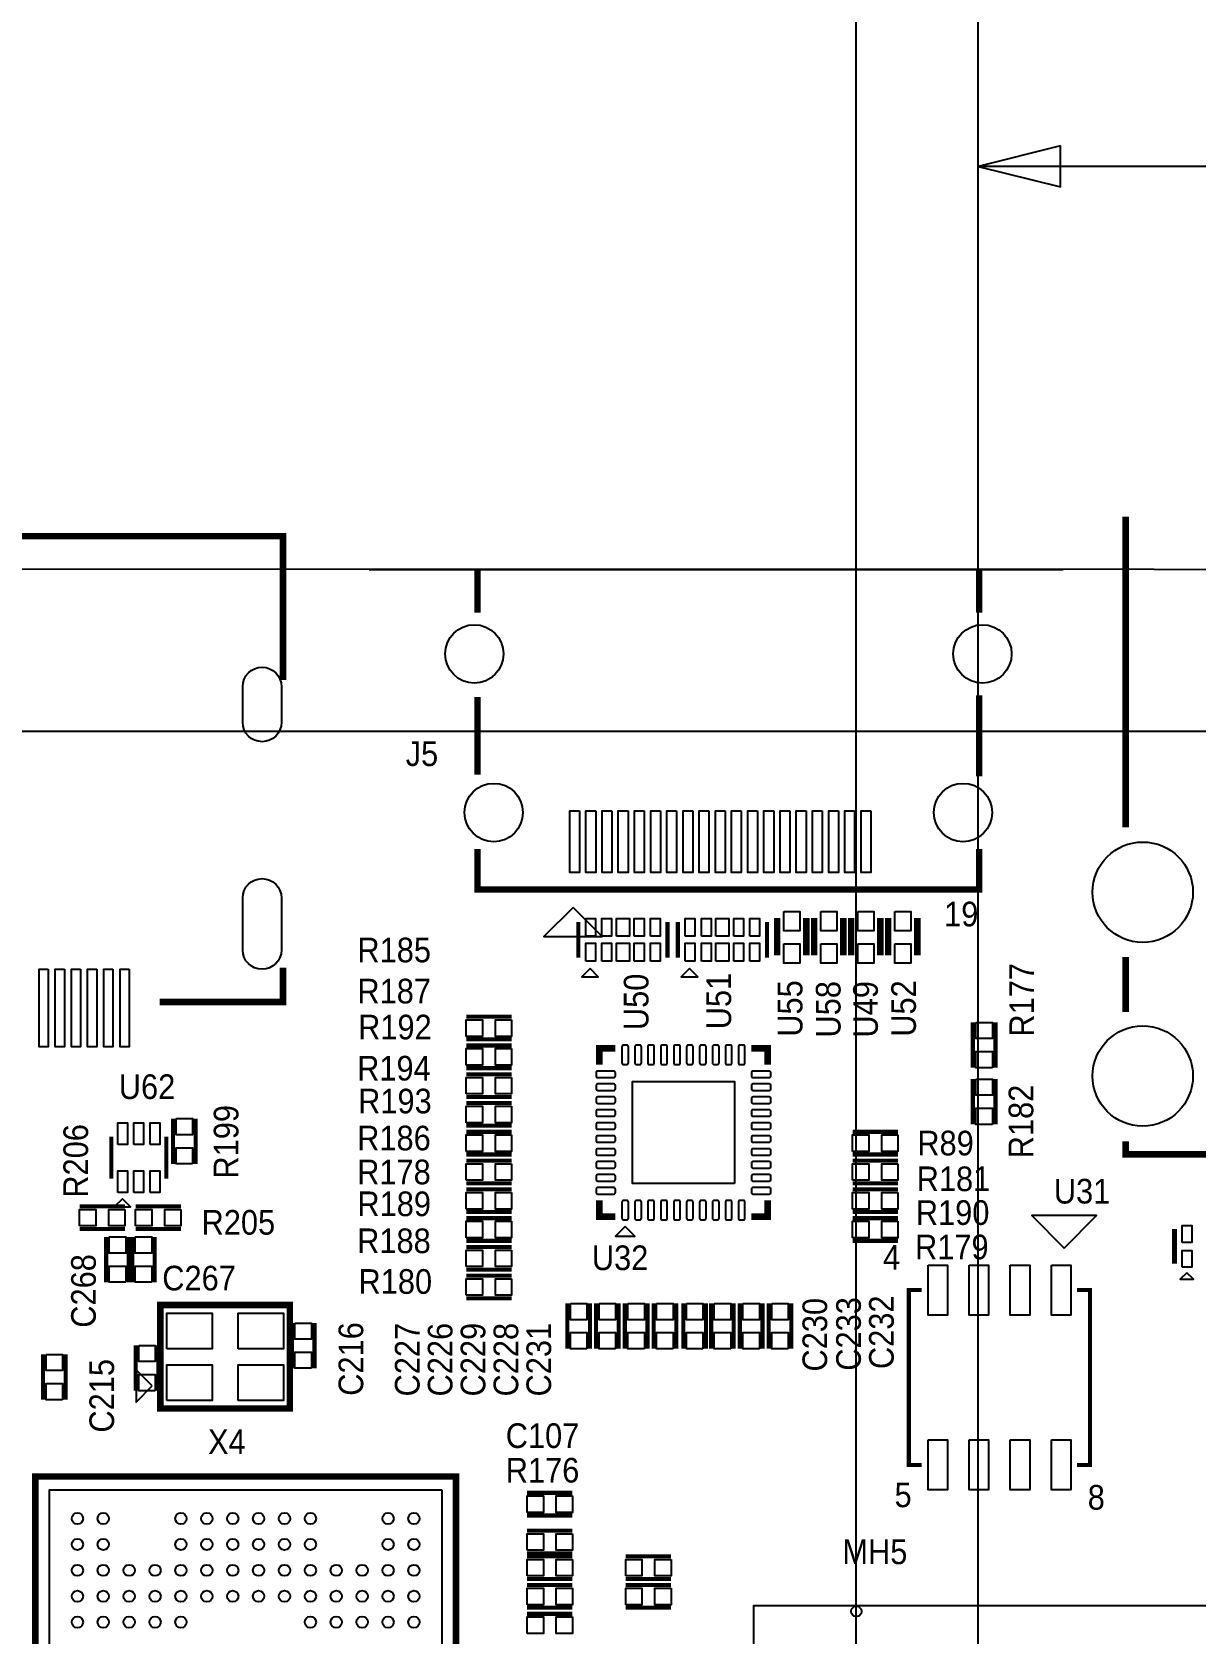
# Model space of a CAD drawing. Extents: x -2476 to 8518, y -1808 to 7994.
# Drawn here: x 1391 to 2807, y 3390 to 5338 of the extents above; entities that cross this region are included whole.
import ezdxf
from ezdxf.enums import TextEntityAlignment as Align

# ---------------------------------------------------------------- set-up
doc = ezdxf.new("R2010")
doc.units = 0
doc.layers.add('1', color=211, linetype='CONTINUOUS')
doc.layers.add('2', color=191, linetype='CONTINUOUS')

msp = doc.modelspace()

# ---------------------------------------------------------------- linework, layer by layer
at = {"layer": '1'}
for points in [[(2393.8142, 1287.1045), (2393.8142, 5755.5)], [(2542.1999, 1605.7069), (2542.1999, 5755.5)], [(2542.1999, 1605.7069), (2542.1999, 5275)], [(2642.1999, 5200), (2542.1999, 5175), (2642.1999, 5150), (2642.1999, 5200)], [(4005.5, 5175), (2542.1999, 5175)], [(296.85, 4488.168), (5884.5, 4488.168)], [(2268.6142, 1062.1045), (5309.6142, 1062.1045), (5309.6142, 3424.3095), (2268.6142, 3424.3095), (2268.6142, 1062.1045)]]:
    msp.add_lwpolyline(points, dxfattribs=at)
msp.add_lwpolyline([(195, 0), (5317.0449, 0.5482, 0.414025), (5511.9402, 195.5691), (5511.9402, 4489.3111, 0.414251), (5316.9402, 4684.3361), (194.9413, 4684.993, 0.414163), (0, 4490.018), (0, 194.982, 0.414187)], format="xyb", close=True, dxfattribs=at)
at = {"layer": '2'}
for points, const_width in [([(2721.4126, 4370.8447), (2721.4126, 4748.7975)], 7.874), ([(1696.3134, 4550.1753), (1696.3134, 4725.1753), (995.9196, 4725.1753), (995.9196, 4550.1753)], 7.874), ([(1933.0269, 4685.0967), (1933.0269, 4631.9471)], 7.874), ([(2543.2631, 4631.9471), (2543.2631, 4685.0967)], 7.874), ([(1933.0269, 4529.5849), (1933.0269, 4435.0967)], 7.874), ([(2543.2631, 4433.1282), (2543.2631, 4531.5534)], 7.874), ([(1933.0269, 4344.5455), (1933.0269, 4295.3329), (2543.2631, 4295.3329), (2543.2631, 4344.5455)], 7.874), ([(2055.7591, 4212.6558), (2055.7591, 4255.9628)], 5), ([(2164.1213, 4255.9628), (2164.1213, 4212.6558)], 5), ([(2176.7043, 4212.6558), (2176.7043, 4255.9628)], 5), ([(2285.0665, 4255.9628), (2285.0665, 4212.6558)], 5), ([(2297.5938, 4260.7265), (2297.5938, 4215.451)], 7.874), ([(2333.0268, 4260.7265), (2333.0268, 4215.451)], 7.874), ([(2342.5938, 4260.7265), (2342.5938, 4215.451)], 7.874), ([(2378.0268, 4260.7265), (2378.0268, 4215.451)], 7.874), ([(2387.5938, 4260.7265), (2387.5938, 4215.451)], 7.874), ([(2423.0268, 4260.7265), (2423.0268, 4215.451)], 7.874), ([(2432.5938, 4260.7265), (2432.5938, 4215.451)], 7.874), ([(2468.0268, 4260.7265), (2468.0268, 4215.451)], 7.874), ([(2721.4126, 4146.4353), (2721.4126, 4213.3644)], 7.874), ([(1546.1165, 4158.6399), (1696.3134, 4158.6399), (1696.3134, 4200.1753)], 7.874), ([(1919.2909, 4140.6086), (1974.4091, 4140.6086)], 5), ([(2535.5228, 4133.766), (2535.5228, 4078.6478)], 5), ([(2563.0818, 4133.766), (2563.0818, 4078.6478)], 5), ([(1919.2909, 4113.0496), (1974.4091, 4113.0496)], 5), ([(1974.4091, 4105.6086), (1919.2909, 4105.6086)], 5), ([(2100.7827, 4102.192), (2081.0977, 4102.192), (2081.0977, 4082.507)], 7.9921), ([(2285.8221, 4082.507), (2285.8221, 4102.192), (2266.1371, 4102.192)], 7.9921), ([(1974.4091, 4078.0496), (1919.2909, 4078.0496)], 5), ([(1919.2909, 4070.6086), (1974.4091, 4070.6086)], 5), ([(2535.5228, 4009.6478), (2535.5228, 4064.766)], 5), ([(2563.0818, 4009.6478), (2563.0818, 4064.766)], 5), ([(1919.2909, 4043.0496), (1974.4091, 4043.0496)], 5), ([(1919.2909, 4035.6086), (1974.4091, 4035.6086)], 5), ([(1562.5228, 4016.766), (1562.5228, 3961.6478)], 5), ([(1590.0818, 4016.766), (1590.0818, 3961.6478)], 5), ([(1487.4796, 3943.7187), (1487.4796, 3994.8999)], 5), ([(1554.4008, 3994.8999), (1554.4008, 3943.7187)], 5), ([(1919.2909, 4008.0496), (1974.4091, 4008.0496)], 5), ([(1974.4091, 4000.6086), (1919.2909, 4000.6086)], 5), ([(2389.2909, 4000.6086), (2444.4091, 4000.6086)], 5), ([(1974.4091, 3973.0496), (1919.2909, 3973.0496)], 5), ([(2389.2909, 3973.0496), (2444.4091, 3973.0496)], 5), ([(3280.4678, 3988.955), (3280.4678, 3973.2069), (2721.4126, 3973.2069), (2721.4126, 3988.955)], 7.874), ([(1919.2909, 3965.6086), (1974.4091, 3965.6086)], 5), ([(2444.4091, 3965.6086), (2389.2909, 3965.6086)], 5), ([(1919.2909, 3938.0496), (1974.4091, 3938.0496)], 5), ([(2444.4091, 3938.0496), (2389.2909, 3938.0496)], 5), ([(1919.2909, 3930.6086), (1974.4091, 3930.6086)], 5), ([(2100.7827, 3897.4676), (2081.0977, 3897.4676), (2081.0977, 3917.1526)], 7.9921), ([(2266.1371, 3897.4676), (2285.8221, 3897.4676), (2285.8221, 3917.1526)], 7.9921), ([(2389.2909, 3930.6086), (2444.4091, 3930.6086)], 5), ([(1504.1084, 3910.0888), (1448.9902, 3910.0888)], 5), ([(1572.2194, 3910.0888), (1517.1012, 3910.0888)], 5), ([(1919.2909, 3903.0496), (1974.4091, 3903.0496)], 5), ([(1974.4091, 3895.6086), (1919.2909, 3895.6086)], 5), ([(2389.2909, 3903.0496), (2444.4091, 3903.0496)], 5), ([(2444.4091, 3895.6086), (2389.2909, 3895.6086)], 5), ([(1504.1084, 3882.5298), (1448.9902, 3882.5298)], 5), ([(1572.2194, 3882.5298), (1517.1012, 3882.5298)], 5), ([(2780.9402, 3882.3093), (2780.9402, 3840.3093)], 6), ([(1481.2393, 3817.6478), (1481.2393, 3872.766)], 5), ([(1508.7983, 3817.6478), (1508.7983, 3872.766)], 5), ([(1512.8063, 3817.6478), (1512.8063, 3872.766)], 5), ([(1540.3653, 3817.6478), (1540.3653, 3872.766)], 5), ([(1974.4091, 3868.0496), (1919.2909, 3868.0496)], 5), ([(1974.4091, 3860.6086), (1919.2909, 3860.6086)], 5), ([(2444.4091, 3868.0496), (2389.2909, 3868.0496)], 5), ([(1974.4091, 3833.0496), (1919.2909, 3833.0496)], 5), ([(1919.2909, 3825.6086), (1974.4091, 3825.6086)], 5), ([(1919.2909, 3798.0496), (1974.4091, 3798.0496)], 5), ([(2473.452, 3808.1518), (2457.704, 3808.1518), (2457.704, 3595.5534), (2473.452, 3595.5534)], 5), ([(2662.4284, 3595.5534), (2678.1764, 3595.5534), (2678.1764, 3808.1518), (2662.4284, 3808.1518)], 5), ([(1625.9402, 3790.0573), (1704.6804, 3790.0573), (1704.6804, 3664.0731), (1547.2, 3664.0731), (1547.2, 3790.0573), (1641.6882, 3790.0573)], 7.874), ([(2042.1607, 3736.7502), (2042.1607, 3791.8684)], 5), ([(2069.7197, 3736.7502), (2069.7197, 3791.8684)], 5), ([(2077.1607, 3736.7502), (2077.1607, 3791.8684)], 5), ([(2104.7197, 3736.7502), (2104.7197, 3791.8684)], 5), ([(2112.1607, 3736.7502), (2112.1607, 3791.8684)], 5), ([(2139.7197, 3736.7502), (2139.7197, 3791.8684)], 5), ([(2147.1607, 3736.7502), (2147.1607, 3791.8684)], 5), ([(2174.7197, 3736.7502), (2174.7197, 3791.8684)], 5), ([(2183.2908, 3736.7502), (2183.2908, 3791.8684)], 5), ([(2210.8498, 3736.7502), (2210.8498, 3791.8684)], 5), ([(2217.1607, 3736.7502), (2217.1607, 3791.8684)], 5), ([(2244.7197, 3736.7502), (2244.7197, 3791.8684)], 5), ([(2252.1607, 3736.7502), (2252.1607, 3791.8684)], 5), ([(2279.7197, 3736.7502), (2279.7197, 3791.8684)], 5), ([(2287.1607, 3736.7502), (2287.1607, 3791.8684)], 5), ([(2314.7197, 3736.7502), (2314.7197, 3791.8684)], 5), ([(1707.1607, 3713.01), (1707.1607, 3768.1282)], 5), ([(1734.7197, 3713.01), (1734.7197, 3768.1282)], 5), ([(1517.1607, 3740.8447), (1517.1607, 3685.7265)], 5), ([(1544.7197, 3740.8447), (1544.7197, 3685.7265)], 5), ([(1404.3285, 3674.85), (1404.3285, 3729.9682)], 5), ([(1431.8875, 3674.85), (1431.8875, 3729.9682)], 5), ([(1887.1607, 3069.6636), (1395.0347, 3069.6636), (1395.0347, 3581.4746), (1906.8457, 3581.4746), (1906.8457, 3069.6636), (1887.1607, 3069.6636)], 7.874), ([(1993.3811, 3561.6086), (2048.4993, 3561.6086)], 5), ([(1993.3811, 3534.0496), (2048.4993, 3534.0496)], 5), ([(1993.3811, 3515.6086), (2048.4993, 3515.6086)], 5), ([(1993.3811, 3488.0496), (2048.4993, 3488.0496)], 5), ([(1993.3811, 3484.3486), (2048.4993, 3484.3486)], 5), ([(2113.3811, 3484.3486), (2168.4993, 3484.3486)], 5), ([(1993.3811, 3456.7896), (2048.4993, 3456.7896)], 5), ([(2048.4993, 3449.3486), (1993.3811, 3449.3486)], 5), ([(2113.3811, 3456.7896), (2168.4993, 3456.7896)], 5), ([(2113.3811, 3449.3486), (2168.4993, 3449.3486)], 5), ([(2048.4993, 3421.7896), (1993.3811, 3421.7896)], 5), ([(1993.3811, 3414.3486), (2048.4993, 3414.3486)], 5), ([(2113.3811, 3421.7896), (2168.4993, 3421.7896)], 5)]:
    msp.add_lwpolyline(points, dxfattribs=dict(at, const_width=const_width))
for points in [[(2645.6253, 4684.3093), (1801.1371, 4684.3093)], [(1890.1134, 3564.7423), (1411.767, 3564.7423), (1411.767, 3086.3959), (1890.1134, 3086.3959), (1890.1134, 3564.7423)]]:
    msp.add_lwpolyline(points, dxfattribs=at)
for points in [[(1647.2976, 4498.7974), (1647.2976, 4542.1044, -1), (1694.5416, 4542.1044), (1694.5416, 4498.7974, -1)], [(1647.2976, 4222.0258), (1647.2976, 4285.0178, -1), (1694.5416, 4285.0178), (1694.5416, 4222.0258, -1)], [(2108.6568, 4104.1605), (2108.6568, 4084.4755, 0.414214), (2110.6253, 4082.507), (2114.5623, 4082.507, 0.414214), (2116.5308, 4084.4755), (2116.5308, 4104.1605, 0.414214), (2114.5623, 4106.129), (2110.6253, 4106.129, 0.414214)], [(2124.4048, 4104.1605), (2124.4048, 4084.4755, 0.414214), (2126.3733, 4082.507), (2130.3103, 4082.507, 0.414214), (2132.2788, 4084.4755), (2132.2788, 4104.1605, 0.414214), (2130.3103, 4106.129), (2126.3733, 4106.129, 0.414214)], [(2140.1528, 4104.1605), (2140.1528, 4084.4755, 0.414214), (2142.1213, 4082.507), (2146.0583, 4082.507, 0.414214), (2148.0268, 4084.4755), (2148.0268, 4104.1605, 0.414214), (2146.0583, 4106.129), (2142.1213, 4106.129, 0.414214)], [(2155.9009, 4104.1605), (2155.9009, 4084.4755, 0.414214), (2157.8694, 4082.507), (2161.8064, 4082.507, 0.414214), (2163.7749, 4084.4755), (2163.7749, 4104.1605, 0.414214), (2161.8064, 4106.129), (2157.8694, 4106.129, 0.414214)], [(2171.6489, 4104.1605), (2171.6489, 4084.4755, 0.414214), (2173.6174, 4082.507), (2177.5544, 4082.507, 0.414214), (2179.5229, 4084.4755), (2179.5229, 4104.1605, 0.414214), (2177.5544, 4106.129), (2173.6174, 4106.129, 0.414214)], [(2187.3969, 4104.1605), (2187.3969, 4084.4755, 0.414214), (2189.3654, 4082.507), (2193.3024, 4082.507, 0.414214), (2195.2709, 4084.4755), (2195.2709, 4104.1605, 0.414214), (2193.3024, 4106.129), (2189.3654, 4106.129, 0.414214)], [(2203.1449, 4104.1605), (2203.1449, 4084.4755, 0.414214), (2205.1134, 4082.507), (2209.0504, 4082.507, 0.414214), (2211.0189, 4084.4755), (2211.0189, 4104.1605, 0.414214), (2209.0504, 4106.129), (2205.1134, 4106.129, 0.414214)], [(2218.893, 4104.1605), (2218.893, 4084.4755, 0.414214), (2220.8615, 4082.507), (2224.7985, 4082.507, 0.414214), (2226.767, 4084.4755), (2226.767, 4104.1605, 0.414214), (2224.7985, 4106.129), (2220.8615, 4106.129, 0.414214)], [(2234.641, 4104.1605), (2234.641, 4084.4755, 0.414214), (2236.6095, 4082.507), (2240.5465, 4082.507, 0.414214), (2242.515, 4084.4755), (2242.515, 4104.1605, 0.414214), (2240.5465, 4106.129), (2236.6095, 4106.129, 0.414214)], [(2250.389, 4104.1605), (2250.389, 4084.4755, 0.414214), (2252.3575, 4082.507), (2256.2945, 4082.507, 0.414214), (2258.263, 4084.4755), (2258.263, 4104.1605, 0.414214), (2256.2945, 4106.129), (2252.3575, 4106.129, 0.414214)], [(2079.1292, 4066.7589), (2098.8142, 4066.7589, 0.414214), (2100.7827, 4068.7274), (2100.7827, 4072.6644, 0.414214), (2098.8142, 4074.6329), (2079.1292, 4074.6329, 0.414214), (2077.1607, 4072.6644), (2077.1607, 4068.7274, 0.414214)], [(2268.1056, 4066.7589), (2287.7906, 4066.7589, 0.414214), (2289.7591, 4068.7274), (2289.7591, 4072.6644, 0.414214), (2287.7906, 4074.6329), (2268.1056, 4074.6329, 0.414214), (2266.1371, 4072.6644), (2266.1371, 4068.7274, 0.414214)], [(2079.1292, 4051.0109), (2098.8142, 4051.0109, 0.414214), (2100.7827, 4052.9794), (2100.7827, 4056.9164, 0.414214), (2098.8142, 4058.8849), (2079.1292, 4058.8849, 0.414214), (2077.1607, 4056.9164), (2077.1607, 4052.9794, 0.414214)], [(2268.1056, 4051.0109), (2287.7906, 4051.0109, 0.414214), (2289.7591, 4052.9794), (2289.7591, 4056.9164, 0.414214), (2287.7906, 4058.8849), (2268.1056, 4058.8849, 0.414214), (2266.1371, 4056.9164), (2266.1371, 4052.9794, 0.414214)], [(2079.1292, 4035.2629), (2098.8142, 4035.2629, 0.414214), (2100.7827, 4037.2314), (2100.7827, 4041.1684, 0.414214), (2098.8142, 4043.1369), (2079.1292, 4043.1369, 0.414214), (2077.1607, 4041.1684), (2077.1607, 4037.2314, 0.414214)], [(2268.1056, 4035.2629), (2287.7906, 4035.2629, 0.414214), (2289.7591, 4037.2314), (2289.7591, 4041.1684, 0.414214), (2287.7906, 4043.1369), (2268.1056, 4043.1369, 0.414214), (2266.1371, 4041.1684), (2266.1371, 4037.2314, 0.414214)], [(2079.1292, 4019.5148), (2098.8142, 4019.5148, 0.414214), (2100.7827, 4021.4833), (2100.7827, 4025.4203, 0.414214), (2098.8142, 4027.3888), (2079.1292, 4027.3888, 0.414214), (2077.1607, 4025.4203), (2077.1607, 4021.4833, 0.414214)], [(2268.1056, 4019.5148), (2287.7906, 4019.5148, 0.414214), (2289.7591, 4021.4833), (2289.7591, 4025.4203, 0.414214), (2287.7906, 4027.3888), (2268.1056, 4027.3888, 0.414214), (2266.1371, 4025.4203), (2266.1371, 4021.4833, 0.414214)], [(2079.1292, 4003.7668), (2098.8142, 4003.7668, 0.414214), (2100.7827, 4005.7353), (2100.7827, 4009.6723, 0.414214), (2098.8142, 4011.6408), (2079.1292, 4011.6408, 0.414214), (2077.1607, 4009.6723), (2077.1607, 4005.7353, 0.414214)], [(2079.1292, 3988.0188), (2098.8142, 3988.0188, 0.414214), (2100.7827, 3989.9873), (2100.7827, 3993.9243, 0.414214), (2098.8142, 3995.8928), (2079.1292, 3995.8928, 0.414214), (2077.1607, 3993.9243), (2077.1607, 3989.9873, 0.414214)], [(2268.1056, 4003.7668), (2287.7906, 4003.7668, 0.414214), (2289.7591, 4005.7353), (2289.7591, 4009.6723, 0.414214), (2287.7906, 4011.6408), (2268.1056, 4011.6408, 0.414214), (2266.1371, 4009.6723), (2266.1371, 4005.7353, 0.414214)], [(2268.1056, 3988.0188), (2287.7906, 3988.0188, 0.414214), (2289.7591, 3989.9873), (2289.7591, 3993.9243, 0.414214), (2287.7906, 3995.8928), (2268.1056, 3995.8928, 0.414214), (2266.1371, 3993.9243), (2266.1371, 3989.9873, 0.414214)], [(2079.1292, 3972.2708), (2098.8142, 3972.2708, 0.414214), (2100.7827, 3974.2393), (2100.7827, 3978.1763, 0.414214), (2098.8142, 3980.1448), (2079.1292, 3980.1448, 0.414214), (2077.1607, 3978.1763), (2077.1607, 3974.2393, 0.414214)], [(2268.1056, 3972.2708), (2287.7906, 3972.2708, 0.414214), (2289.7591, 3974.2393), (2289.7591, 3978.1763, 0.414214), (2287.7906, 3980.1448), (2268.1056, 3980.1448, 0.414214), (2266.1371, 3978.1763), (2266.1371, 3974.2393, 0.414214)], [(2079.1292, 3956.5227), (2098.8142, 3956.5227, 0.414214), (2100.7827, 3958.4912), (2100.7827, 3962.4282, 0.414214), (2098.8142, 3964.3967), (2079.1292, 3964.3967, 0.414214), (2077.1607, 3962.4282), (2077.1607, 3958.4912, 0.414214)], [(2268.1056, 3956.5227), (2287.7906, 3956.5227, 0.414214), (2289.7591, 3958.4912), (2289.7591, 3962.4282, 0.414214), (2287.7906, 3964.3967), (2268.1056, 3964.3967, 0.414214), (2266.1371, 3962.4282), (2266.1371, 3958.4912, 0.414214)], [(2079.1292, 3940.7747), (2098.8142, 3940.7747, 0.414214), (2100.7827, 3942.7432), (2100.7827, 3946.6802, 0.414214), (2098.8142, 3948.6487), (2079.1292, 3948.6487, 0.414214), (2077.1607, 3946.6802), (2077.1607, 3942.7432, 0.414214)], [(2268.1056, 3940.7747), (2287.7906, 3940.7747, 0.414214), (2289.7591, 3942.7432), (2289.7591, 3946.6802, 0.414214), (2287.7906, 3948.6487), (2268.1056, 3948.6487, 0.414214), (2266.1371, 3946.6802), (2266.1371, 3942.7432, 0.414214)], [(2079.1292, 3925.0267), (2098.8142, 3925.0267, 0.414214), (2100.7827, 3926.9952), (2100.7827, 3930.9322, 0.414214), (2098.8142, 3932.9007), (2079.1292, 3932.9007, 0.414214), (2077.1607, 3930.9322), (2077.1607, 3926.9952, 0.414214)], [(2108.6568, 3915.1841), (2108.6568, 3895.4991, 0.414214), (2110.6253, 3893.5306), (2114.5623, 3893.5306, 0.414214), (2116.5308, 3895.4991), (2116.5308, 3915.1841, 0.414214), (2114.5623, 3917.1526), (2110.6253, 3917.1526, 0.414214)], [(2124.4048, 3915.1841), (2124.4048, 3895.4991, 0.414214), (2126.3733, 3893.5306), (2130.3103, 3893.5306, 0.414214), (2132.2788, 3895.4991), (2132.2788, 3915.1841, 0.414214), (2130.3103, 3917.1526), (2126.3733, 3917.1526, 0.414214)], [(2140.1528, 3915.1841), (2140.1528, 3895.4991, 0.414214), (2142.1213, 3893.5306), (2146.0583, 3893.5306, 0.414214), (2148.0268, 3895.4991), (2148.0268, 3915.1841, 0.414214), (2146.0583, 3917.1526), (2142.1213, 3917.1526, 0.414214)], [(2155.9009, 3915.1841), (2155.9009, 3895.4991, 0.414214), (2157.8694, 3893.5306), (2161.8064, 3893.5306, 0.414214), (2163.7749, 3895.4991), (2163.7749, 3915.1841, 0.414214), (2161.8064, 3917.1526), (2157.8694, 3917.1526, 0.414214)], [(2171.6489, 3915.1841), (2171.6489, 3895.4991, 0.414214), (2173.6174, 3893.5306), (2177.5544, 3893.5306, 0.414214), (2179.5229, 3895.4991), (2179.5229, 3915.1841, 0.414214), (2177.5544, 3917.1526), (2173.6174, 3917.1526, 0.414214)], [(2187.3969, 3915.1841), (2187.3969, 3895.4991, 0.414214), (2189.3654, 3893.5306), (2193.3024, 3893.5306, 0.414214), (2195.2709, 3895.4991), (2195.2709, 3915.1841, 0.414214), (2193.3024, 3917.1526), (2189.3654, 3917.1526, 0.414214)], [(2203.1449, 3915.1841), (2203.1449, 3895.4991, 0.414214), (2205.1134, 3893.5306), (2209.0504, 3893.5306, 0.414214), (2211.0189, 3895.4991), (2211.0189, 3915.1841, 0.414214), (2209.0504, 3917.1526), (2205.1134, 3917.1526, 0.414214)], [(2218.893, 3915.1841), (2218.893, 3895.4991, 0.414214), (2220.8615, 3893.5306), (2224.7985, 3893.5306, 0.414214), (2226.767, 3895.4991), (2226.767, 3915.1841, 0.414214), (2224.7985, 3917.1526), (2220.8615, 3917.1526, 0.414214)], [(2234.641, 3915.1841), (2234.641, 3895.4991, 0.414214), (2236.6095, 3893.5306), (2240.5465, 3893.5306, 0.414214), (2242.515, 3895.4991), (2242.515, 3915.1841, 0.414214), (2240.5465, 3917.1526), (2236.6095, 3917.1526, 0.414214)], [(2250.389, 3915.1841), (2250.389, 3895.4991, 0.414214), (2252.3575, 3893.5306), (2256.2945, 3893.5306, 0.414214), (2258.263, 3895.4991), (2258.263, 3915.1841, 0.414214), (2256.2945, 3917.1526), (2252.3575, 3917.1526, 0.414214)], [(2268.1056, 3925.0267), (2287.7906, 3925.0267, 0.414214), (2289.7591, 3926.9952), (2289.7591, 3930.9322, 0.414214), (2287.7906, 3932.9007), (2268.1056, 3932.9007, 0.414214), (2266.1371, 3930.9322), (2266.1371, 3926.9952, 0.414214)]]:
    msp.add_lwpolyline(points, format="xyb", close=True, dxfattribs=at)
for points in [[(2057.0426, 4391.00215), (2057.0426, 4316.19905), (2045.2316, 4316.19905), (2045.2316, 4391.00215)], [(2076.7277, 4391.00215), (2076.7277, 4316.19905), (2064.9167, 4316.19905), (2064.9167, 4391.00215)], [(2096.4127, 4391.00215), (2096.4127, 4316.19905), (2084.6017, 4316.19905), (2084.6017, 4391.00215)], [(2116.0977, 4391.00215), (2116.0977, 4316.19905), (2104.2867, 4316.19905), (2104.2867, 4391.00215)], [(2135.7828, 4391.00215), (2135.7828, 4316.19905), (2123.9718, 4316.19905), (2123.9718, 4391.00215)], [(2155.4678, 4391.00215), (2155.4678, 4316.19905), (2143.6568, 4316.19905), (2143.6568, 4391.00215)], [(2175.1529, 4391.00215), (2175.1529, 4316.19905), (2163.3419, 4316.19905), (2163.3419, 4391.00215)], [(2194.8379, 4391.00215), (2194.8379, 4316.19905), (2183.0269, 4316.19905), (2183.0269, 4391.00215)], [(2214.5229, 4391.00215), (2214.5229, 4316.19905), (2202.7119, 4316.19905), (2202.7119, 4391.00215)], [(2234.208, 4391.00215), (2234.208, 4316.19905), (2222.397, 4316.19905), (2222.397, 4391.00215)], [(2253.893, 4391.00215), (2253.893, 4316.19905), (2242.082, 4316.19905), (2242.082, 4391.00215)], [(2273.5781, 4391.00215), (2273.5781, 4316.19905), (2261.7671, 4316.19905), (2261.7671, 4391.00215)], [(2293.2631, 4391.00215), (2293.2631, 4316.19905), (2281.4521, 4316.19905), (2281.4521, 4391.00215)], [(2312.9481, 4391.00215), (2312.9481, 4316.19905), (2301.1371, 4316.19905), (2301.1371, 4391.00215)], [(2332.6332, 4391.00215), (2332.6332, 4316.19905), (2320.8222, 4316.19905), (2320.8222, 4391.00215)], [(2352.3182, 4391.00215), (2352.3182, 4316.19905), (2340.5072, 4316.19905), (2340.5072, 4391.00215)], [(2372.0033, 4391.00215), (2372.0033, 4316.19905), (2360.1923, 4316.19905), (2360.1923, 4391.00215)], [(2391.6883, 4391.00215), (2391.6883, 4316.19905), (2379.8773, 4316.19905), (2379.8773, 4391.00215)], [(2411.3733, 4391.00215), (2411.3733, 4316.19905), (2399.5623, 4316.19905), (2399.5623, 4391.00215)], [(2049.1686, 4273.6794), (2013.7356, 4238.2463), (2084.6017, 4238.2463)], [(2305.4678, 4268.6005), (2325.1528, 4268.6005), (2325.1528, 4244.9785), (2305.4678, 4244.9785)], [(2350.4678, 4268.6005), (2370.1528, 4268.6005), (2370.1528, 4244.9785), (2350.4678, 4244.9785)], [(2395.4678, 4268.6005), (2415.1528, 4268.6005), (2415.1528, 4244.9785), (2395.4678, 4244.9785)], [(2440.4678, 4268.6005), (2460.1528, 4268.6005), (2460.1528, 4244.9785), (2440.4678, 4244.9785)], [(2064.6646, 4238.64), (2064.6646, 4260.2935), (2076.4756, 4260.2935), (2076.4756, 4238.64)], [(2084.3497, 4238.64), (2084.3497, 4260.2935), (2096.1607, 4260.2935), (2096.1607, 4238.64)], [(2102.0662, 4238.64), (2102.0662, 4260.2935), (2117.8142, 4260.2935), (2117.8142, 4238.64)], [(2123.7197, 4238.64), (2123.7197, 4260.2935), (2135.5307, 4260.2935), (2135.5307, 4238.64)], [(2143.4048, 4238.64), (2143.4048, 4260.2935), (2155.2158, 4260.2935), (2155.2158, 4238.64)], [(2185.6098, 4238.64), (2185.6098, 4260.2935), (2197.4208, 4260.2935), (2197.4208, 4238.64)], [(2205.2949, 4238.64), (2205.2949, 4260.2935), (2217.1059, 4260.2935), (2217.1059, 4238.64)], [(2223.0114, 4238.64), (2223.0114, 4260.2935), (2238.7594, 4260.2935), (2238.7594, 4238.64)], [(2244.6649, 4238.64), (2244.6649, 4260.2935), (2256.4759, 4260.2935), (2256.4759, 4238.64)], [(2264.35, 4238.64), (2264.35, 4260.2935), (2276.161, 4260.2935), (2276.161, 4238.64)], [(2064.6646, 4208.325), (2064.6646, 4229.9785), (2076.4756, 4229.9785), (2076.4756, 4208.325)], [(2084.3497, 4208.325), (2084.3497, 4229.9785), (2096.1607, 4229.9785), (2096.1607, 4208.325)], [(2102.0662, 4208.325), (2102.0662, 4229.9785), (2117.8142, 4229.9785), (2117.8142, 4208.325)], [(2123.7197, 4208.325), (2123.7197, 4229.9785), (2135.5307, 4229.9785), (2135.5307, 4208.325)], [(2143.4048, 4208.325), (2143.4048, 4229.9785), (2155.2158, 4229.9785), (2155.2158, 4208.325)], [(2185.6098, 4208.325), (2185.6098, 4229.9785), (2197.4208, 4229.9785), (2197.4208, 4208.325)], [(2205.2949, 4208.325), (2205.2949, 4229.9785), (2217.1059, 4229.9785), (2217.1059, 4208.325)], [(2223.0114, 4208.325), (2223.0114, 4229.9785), (2238.7594, 4229.9785), (2238.7594, 4208.325)], [(2244.6649, 4208.325), (2244.6649, 4229.9785), (2256.4759, 4229.9785), (2256.4759, 4208.325)], [(2264.35, 4208.325), (2264.35, 4229.9785), (2276.161, 4229.9785), (2276.161, 4208.325)], [(2305.4678, 4229.2305), (2325.1528, 4229.2305), (2325.1528, 4205.6085), (2305.4678, 4205.6085)], [(2350.4678, 4229.2305), (2370.1528, 4229.2305), (2370.1528, 4205.6085), (2350.4678, 4205.6085)], [(2395.4678, 4229.2305), (2415.1528, 4229.2305), (2415.1528, 4205.6085), (2395.4678, 4205.6085)], [(2440.4678, 4229.2305), (2460.1528, 4229.2305), (2460.1528, 4205.6085), (2440.4678, 4205.6085)], [(1410.6834, 4198.4037), (1410.6834, 4103.9155), (1399.6598, 4103.9155), (1399.6598, 4198.4037)], [(1430.3685, 4198.4037), (1430.3685, 4103.9155), (1419.3449, 4103.9155), (1419.3449, 4198.4037)], [(1450.0535, 4198.4037), (1450.0535, 4103.9155), (1439.0299, 4103.9155), (1439.0299, 4198.4037)], [(1469.7385, 4198.4037), (1469.7385, 4103.9155), (1458.7149, 4103.9155), (1458.7149, 4198.4037)], [(1489.4236, 4198.4037), (1489.4236, 4103.9155), (1478.4, 4103.9155), (1478.4, 4198.4037)], [(1509.1086, 4198.4037), (1509.1086, 4103.9155), (1498.085, 4103.9155), (1498.085, 4198.4037)], [(2069.9402, 4199.3093), (2059.9402, 4189.3093), (2079.9402, 4189.3093)], [(2190.8854, 4199.3093), (2180.8854, 4189.3093), (2200.8854, 4189.3093)], [(1919.291, 4116.7897), (1919.291, 4136.8684), (1938.976, 4136.8684), (1938.976, 4116.7897)], [(1974.409, 4136.86845), (1974.409, 4116.78975), (1954.724, 4116.78975), (1954.724, 4136.86845)], [(2539.26295, 4133.7659), (2559.34165, 4133.7659), (2559.34165, 4114.0809), (2539.26295, 4114.0809)], [(1919.291, 4081.7897), (1919.291, 4101.8684), (1938.976, 4101.8684), (1938.976, 4081.7897)], [(1974.409, 4101.86845), (1974.409, 4081.78975), (1954.724, 4081.78975), (1954.724, 4101.86845)], [(2559.34165, 4078.6479), (2539.26295, 4078.6479), (2539.26295, 4098.3329), (2559.34165, 4098.3329)], [(1919.291, 4046.7897), (1919.291, 4066.8684), (1938.976, 4066.8684), (1938.976, 4046.7897)], [(1974.409, 4066.86845), (1974.409, 4046.78975), (1954.724, 4046.78975), (1954.724, 4066.86845)], [(2245.4679, 3937.8218), (2121.4519, 3937.8218), (2121.4519, 4061.8378), (2245.4679, 4061.8378)], [(2539.26295, 4064.7659), (2559.34165, 4064.7659), (2559.34165, 4045.0809), (2539.26295, 4045.0809)], [(1566.26295, 4016.7659), (1586.34165, 4016.7659), (1586.34165, 3997.0809), (1566.26295, 3997.0809)], [(1919.291, 4011.7897), (1919.291, 4031.8684), (1938.976, 4031.8684), (1938.976, 4011.7897)], [(1974.409, 4031.86845), (1974.409, 4011.78975), (1954.724, 4011.78975), (1954.724, 4031.86845)], [(2559.34165, 4009.6479), (2539.26295, 4009.6479), (2539.26295, 4029.3329), (2559.34165, 4029.3329)], [(1495.3536, 3985.2542), (1495.3536, 4011.6322), (1507.1646, 4011.6322), (1507.1646, 3985.2542)], [(1515.0347, 3985.2542), (1515.0347, 4011.6322), (1526.8457, 4011.6322), (1526.8457, 3985.2542)], [(1534.7158, 3985.2542), (1534.7158, 4011.6322), (1546.5268, 4011.6322), (1546.5268, 3985.2542)], [(1919.291, 3976.7897), (1919.291, 3996.8684), (1938.976, 3996.8684), (1938.976, 3976.7897)], [(1974.409, 3996.86845), (1974.409, 3976.78975), (1954.724, 3976.78975), (1954.724, 3996.86845)], [(2389.291, 3976.7897), (2389.291, 3996.8684), (2408.976, 3996.8684), (2408.976, 3976.7897)], [(2444.409, 3996.86845), (2444.409, 3976.78975), (2424.724, 3976.78975), (2424.724, 3996.86845)], [(1586.34165, 3961.6479), (1566.26295, 3961.6479), (1566.26295, 3981.3329), (1586.34165, 3981.3329)], [(1919.291, 3941.7897), (1919.291, 3961.8684), (1938.976, 3961.8684), (1938.976, 3941.7897)], [(1974.409, 3961.86845), (1974.409, 3941.78975), (1954.724, 3941.78975), (1954.724, 3961.86845)], [(2389.291, 3941.7897), (2389.291, 3961.8684), (2408.976, 3961.8684), (2408.976, 3941.7897)], [(2444.409, 3961.86845), (2444.409, 3941.78975), (2424.724, 3941.78975), (2424.724, 3961.86845)], [(1495.3536, 3926.9864), (1495.3536, 3953.3644), (1507.1646, 3953.3644), (1507.1646, 3926.9864)], [(1515.0347, 3926.9864), (1515.0347, 3953.3644), (1526.8457, 3953.3644), (1526.8457, 3926.9864)], [(1534.7158, 3926.9864), (1534.7158, 3953.3644), (1546.5268, 3953.3644), (1546.5268, 3926.9864)], [(1500.9402, 3919.3093), (1490.9402, 3909.3093), (1510.9402, 3909.3093)], [(1919.291, 3906.7897), (1919.291, 3926.8684), (1938.976, 3926.8684), (1938.976, 3906.7897)], [(1974.409, 3926.86845), (1974.409, 3906.78975), (1954.724, 3906.78975), (1954.724, 3926.86845)], [(2389.291, 3906.7897), (2389.291, 3926.8684), (2408.976, 3926.8684), (2408.976, 3906.7897)], [(2444.409, 3926.86845), (2444.409, 3906.78975), (2424.724, 3906.78975), (2424.724, 3926.86845)], [(1448.9903, 3886.2699), (1448.9903, 3906.3486), (1468.6753, 3906.3486), (1468.6753, 3886.2699)], [(1504.1083, 3906.34865), (1504.1083, 3886.26995), (1484.4233, 3886.26995), (1484.4233, 3906.34865)], [(1517.1013, 3886.2699), (1517.1013, 3906.3486), (1536.7863, 3906.3486), (1536.7863, 3886.2699)], [(1572.2193, 3906.34865), (1572.2193, 3886.26995), (1552.5343, 3886.26995), (1552.5343, 3906.34865)], [(2646.6804, 3859.3329), (2686.0504, 3898.703), (2607.3103, 3898.703)], [(1919.291, 3871.7897), (1919.291, 3891.8684), (1938.976, 3891.8684), (1938.976, 3871.7897)], [(1974.409, 3891.86845), (1974.409, 3871.78975), (1954.724, 3871.78975), (1954.724, 3891.86845)], [(2112.5938, 3885.6566), (2100.7827, 3873.8455), (2124.4048, 3873.8455)], [(2389.291, 3871.7897), (2389.291, 3891.8684), (2408.976, 3891.8684), (2408.976, 3871.7897)], [(2444.409, 3891.86845), (2444.409, 3871.78975), (2424.724, 3871.78975), (2424.724, 3891.86845)], [(2790.3497, 3866.2306), (2790.3497, 3886.703), (2802.1607, 3886.703), (2802.1607, 3866.2306)], [(1484.97945, 3872.7659), (1505.05815, 3872.7659), (1505.05815, 3853.0809), (1484.97945, 3853.0809)], [(1516.54645, 3872.7659), (1536.62515, 3872.7659), (1536.62515, 3853.0809), (1516.54645, 3853.0809)], [(1919.291, 3836.7897), (1919.291, 3856.8684), (1938.976, 3856.8684), (1938.976, 3836.7897)], [(1974.409, 3856.86845), (1974.409, 3836.78975), (1954.724, 3836.78975), (1954.724, 3856.86845)], [(2481.1292, 3838.6636), (2504.7512, 3838.6636), (2504.7512, 3777.64), (2481.1292, 3777.64)], [(2531.1292, 3838.6636), (2554.7512, 3838.6636), (2554.7512, 3777.64), (2531.1292, 3777.64)], [(2581.1292, 3838.6636), (2604.7512, 3838.6636), (2604.7512, 3777.64), (2581.1292, 3777.64)], [(2631.1292, 3838.6636), (2654.7512, 3838.6636), (2654.7512, 3777.64), (2631.1292, 3777.64)], [(2790.3497, 3835.9156), (2790.3497, 3856.388), (2802.1607, 3856.388), (2802.1607, 3835.9156)], [(1505.05815, 3817.6479), (1484.97945, 3817.6479), (1484.97945, 3837.3329), (1505.05815, 3837.3329)], [(1536.62515, 3817.6479), (1516.54645, 3817.6479), (1516.54645, 3837.3329), (1536.62515, 3837.3329)], [(1919.291, 3801.7897), (1919.291, 3821.8684), (1938.976, 3821.8684), (1938.976, 3801.7897)], [(1974.409, 3821.86845), (1974.409, 3801.78975), (1954.724, 3801.78975), (1954.724, 3821.86845)], [(2795.9402, 3829.3093), (2787.9402, 3821.3093), (2803.9402, 3821.3093)], [(1555.074, 3736.9077), (1555.074, 3780.2148), (1610.1921, 3780.2148), (1610.1921, 3736.9077)], [(1641.6882, 3736.9077), (1641.6882, 3780.2148), (1696.8063, 3780.2148), (1696.8063, 3736.9077)], [(2045.90085, 3791.8683), (2065.97955, 3791.8683), (2065.97955, 3772.1833), (2045.90085, 3772.1833)], [(2080.90085, 3791.8683), (2100.97955, 3791.8683), (2100.97955, 3772.1833), (2080.90085, 3772.1833)], [(2115.90085, 3791.8683), (2135.97955, 3791.8683), (2135.97955, 3772.1833), (2115.90085, 3772.1833)], [(2150.90085, 3791.8683), (2170.97955, 3791.8683), (2170.97955, 3772.1833), (2150.90085, 3772.1833)], [(2187.03095, 3791.8683), (2207.10965, 3791.8683), (2207.10965, 3772.1833), (2187.03095, 3772.1833)], [(2220.90085, 3791.8683), (2240.97955, 3791.8683), (2240.97955, 3772.1833), (2220.90085, 3772.1833)], [(2255.90085, 3791.8683), (2275.97955, 3791.8683), (2275.97955, 3772.1833), (2255.90085, 3772.1833)], [(2290.90085, 3791.8683), (2310.97955, 3791.8683), (2310.97955, 3772.1833), (2290.90085, 3772.1833)], [(1710.90085, 3768.1281), (1730.97955, 3768.1281), (1730.97955, 3748.4431), (1710.90085, 3748.4431)], [(2065.97955, 3736.7503), (2045.90085, 3736.7503), (2045.90085, 3756.4353), (2065.97955, 3756.4353)], [(2100.97955, 3736.7503), (2080.90085, 3736.7503), (2080.90085, 3756.4353), (2100.97955, 3756.4353)], [(2135.97955, 3736.7503), (2115.90085, 3736.7503), (2115.90085, 3756.4353), (2135.97955, 3756.4353)], [(2170.97955, 3736.7503), (2150.90085, 3736.7503), (2150.90085, 3756.4353), (2170.97955, 3756.4353)], [(2207.10965, 3736.7503), (2187.03095, 3736.7503), (2187.03095, 3756.4353), (2207.10965, 3756.4353)], [(2240.97955, 3736.7503), (2220.90085, 3736.7503), (2220.90085, 3756.4353), (2240.97955, 3756.4353)], [(2275.97955, 3736.7503), (2255.90085, 3736.7503), (2255.90085, 3756.4353), (2275.97955, 3756.4353)], [(2310.97955, 3736.7503), (2290.90085, 3736.7503), (2290.90085, 3756.4353), (2310.97955, 3756.4353)], [(1408.06865, 3729.9681), (1428.14735, 3729.9681), (1428.14735, 3710.2831), (1408.06865, 3710.2831)], [(1520.90085, 3740.8446), (1540.97955, 3740.8446), (1540.97955, 3721.1596), (1520.90085, 3721.1596)], [(1730.97955, 3713.0101), (1710.90085, 3713.0101), (1710.90085, 3732.6951), (1730.97955, 3732.6951)], [(1537.3575, 3691.6321), (1517.6725, 3711.3172), (1517.6725, 3671.9471)], [(1540.97955, 3685.7266), (1520.90085, 3685.7266), (1520.90085, 3705.4116), (1540.97955, 3705.4116)], [(1555.074, 3673.9155), (1555.074, 3717.2226), (1610.1921, 3717.2226), (1610.1921, 3673.9155)], [(1641.6882, 3673.9155), (1641.6882, 3717.2226), (1696.8063, 3717.2226), (1696.8063, 3673.9155)], [(1428.14735, 3674.8501), (1408.06865, 3674.8501), (1408.06865, 3694.5351), (1428.14735, 3694.5351)], [(2481.1292, 3626.0652), (2504.7512, 3626.0652), (2504.7512, 3565.0416), (2481.1292, 3565.0416)], [(2531.1292, 3626.0652), (2554.7512, 3626.0652), (2554.7512, 3565.0416), (2531.1292, 3565.0416)], [(2581.1292, 3626.0652), (2604.7512, 3626.0652), (2604.7512, 3565.0416), (2581.1292, 3565.0416)], [(2631.1292, 3626.0652), (2654.7512, 3626.0652), (2654.7512, 3565.0416), (2631.1292, 3565.0416)], [(1993.3812, 3537.7897), (1993.3812, 3557.8684), (2013.0662, 3557.8684), (2013.0662, 3537.7897)], [(2048.4992, 3557.86845), (2048.4992, 3537.78975), (2028.8142, 3537.78975), (2028.8142, 3557.86845)], [(1993.3812, 3491.7897), (1993.3812, 3511.8684), (2013.0662, 3511.8684), (2013.0662, 3491.7897)], [(2048.4992, 3511.86845), (2048.4992, 3491.78975), (2028.8142, 3491.78975), (2028.8142, 3511.86845)], [(1993.3812, 3460.5297), (1993.3812, 3480.6084), (2013.0662, 3480.6084), (2013.0662, 3460.5297)], [(2048.4992, 3480.60845), (2048.4992, 3460.52975), (2028.8142, 3460.52975), (2028.8142, 3480.60845)], [(2113.3812, 3460.5297), (2113.3812, 3480.6084), (2133.0662, 3480.6084), (2133.0662, 3460.5297)], [(2168.4992, 3480.60845), (2168.4992, 3460.52975), (2148.8142, 3460.52975), (2148.8142, 3480.60845)], [(1993.3812, 3425.5297), (1993.3812, 3445.6084), (2013.0662, 3445.6084), (2013.0662, 3425.5297)], [(2048.4992, 3445.60845), (2048.4992, 3425.52975), (2028.8142, 3425.52975), (2028.8142, 3445.60845)], [(2113.3812, 3425.5297), (2113.3812, 3445.6084), (2133.0662, 3445.6084), (2133.0662, 3425.5297)], [(2168.4992, 3445.60845), (2168.4992, 3425.52975), (2148.8142, 3425.52975), (2148.8142, 3445.60845)], [(1993.3812, 3390.5297), (1993.3812, 3410.6084), (2013.0662, 3410.6084), (2013.0662, 3390.5297)], [(2048.4992, 3410.60845), (2048.4992, 3390.52975), (2028.8142, 3390.52975), (2028.8142, 3410.60845)]]:
    msp.add_lwpolyline(points, close=True, dxfattribs=at)
for centre, radius in [((1929.0899, 4581.9471), 35.5), ((2547.2001, 4581.9471), 35.5), ((1952.7119, 4389.0337), 35.5), ((2523.5781, 4389.0337), 35.5), ((2742.2788, 4292.1046), 61.0235), ((2742.2788, 4068.4825), 61.0235), ((1446.2158, 3530.2935), 6.88975), ((1477.7119, 3530.2935), 6.88975), ((1572.2, 3530.2935), 6.88975), ((1603.6961, 3530.2935), 6.88975), ((1635.1922, 3530.2935), 6.88975), ((1666.6882, 3530.2935), 6.88975), ((1698.1843, 3530.2935), 6.88975), ((1729.6804, 3530.2935), 6.88975), ((1824.1685, 3530.2935), 6.88975), ((1855.6646, 3530.2935), 6.88975), ((1446.2158, 3498.7974), 6.88975), ((1477.7119, 3498.7974), 6.88975), ((1572.2, 3498.7974), 6.88975), ((1603.6961, 3498.7974), 6.88975), ((1635.1922, 3498.7974), 6.88975), ((1666.6882, 3498.7974), 6.88975), ((1698.1843, 3498.7974), 6.88975), ((1729.6804, 3498.7974), 6.88975), ((1824.1685, 3498.7974), 6.88975), ((1855.6646, 3498.7974), 6.88975), ((1446.2158, 3467.3014), 6.88975), ((1477.7119, 3467.3014), 6.88975), ((1509.2079, 3467.3014), 6.88975), ((1540.704, 3467.3014), 6.88975), ((1572.2, 3467.3014), 6.88975), ((1603.6961, 3467.3014), 6.88975), ((1635.1922, 3467.3014), 6.88975), ((1666.6882, 3467.3014), 6.88975), ((1698.1843, 3467.3014), 6.88975), ((1729.6804, 3467.3014), 6.88975), ((1761.1764, 3467.3014), 6.88975), ((1792.6725, 3467.3014), 6.88975), ((1824.1685, 3467.3014), 6.88975), ((1855.6646, 3467.3014), 6.88975), ((1446.2158, 3435.8053), 6.88975), ((1477.7119, 3435.8053), 6.88975), ((1509.2079, 3435.8053), 6.88975), ((1540.704, 3435.8053), 6.88975), ((1572.2, 3435.8053), 6.88975), ((1603.6961, 3435.8053), 6.88975), ((1635.1922, 3435.8053), 6.88975), ((1666.6882, 3435.8053), 6.88975), ((1698.1843, 3435.8053), 6.88975), ((1729.6804, 3435.8053), 6.88975), ((1761.1764, 3435.8053), 6.88975), ((1792.6725, 3435.8053), 6.88975), ((1824.1685, 3435.8053), 6.88975), ((1855.6646, 3435.8053), 6.88975), ((1446.2158, 3404.3093), 6.88975), ((1477.7119, 3404.3093), 6.88975), ((1509.2079, 3404.3093), 6.88975), ((1540.704, 3404.3093), 6.88975), ((1572.2, 3404.3093), 6.88975), ((1729.6804, 3404.3093), 6.88975), ((1761.1764, 3404.3093), 6.88975), ((1792.6725, 3404.3093), 6.88975), ((1824.1685, 3404.3093), 6.88975), ((1855.6646, 3404.3093), 6.88975), ((2393.8142, 3417.4195), 6.2992)]:
    msp.add_circle(centre, radius, dxfattribs=at)

# ---------------------------------------------------------------- texts
at = {"layer": '2', "width": 0.933333}
for s, p in [('J5', (1845.6253, 4445.5691)), ('19', (2500.6253, 4250.5691)), ('R185', (1786.85, 4206.8291)), ('R187', (1786.85, 4156.8291)), ('R192', (1787.7598, 4113.0891)), ('R194', (1786.5586, 4063.0889)), ('R193', (1787.7598, 4023.0891)), ('R186', (1786.5586, 3978.0889)), ('R89', (2468, 3971.9809)), ('R178', (1786.5586, 3936.8291)), ('R181', (2467.2191, 3928.4973)), ('U31', (2634.0902, 3913.4611)), ('R189', (1786.85, 3898.0889)), ('R190', (2466.2331, 3887.4509)), ('R205', (1597.2982, 3875.5691)), ('R188', (1786.5586, 3853.0889)), ('U32', (2072.0902, 3832.4611)), ('4', (2426.3103, 3833.1045)), ('R179', (2465.2471, 3845.5868)), ('C267', (1549.4543, 3807.7445)), ('R180', (1788.2201, 3803.6243)), ('C107', (1967.3103, 3616.1045)), ('X4', (1605.1553, 3608.6005)), ('R176', (1967.3103, 3574.1045)), ('5', (2440.3103, 3544.1045)), ('8', (2675.3103, 3541.1045)), ('MH5', (2376.85, 3474.8291))]:
    msp.add_text(s, height=30, dxfattribs=at).set_placement(p)
for s, p in [('U50', (2140.9733, 4158.7125)), ('U51', (2241.5313, 4159.6985))]:
    msp.add_text(s, height=30, rotation=90, dxfattribs=at).set_placement(p, align=Align.CENTER)
for s, p in [('R177', (2610.0902, 4116.4611)), ('U55', (2328.2873, 4116.3205)), ('U58', (2374.6233, 4115.3345)), ('U49', (2419.9733, 4115.3345)), ('U52', (2466.3093, 4116.3205)), ('R182', (2609.0902, 3968.4611)), ('R199', (1642.1253, 3943.7945)), ('R206', (1459.1872, 3920.5691)), ('C268', (1468.6133, 3762.3955)), ('C232', (2439.3103, 3712.1045)), ('C230', (2358.3103, 3709.1045)), ('C233', (2399.3103, 3710.1045)), ('C216', (1793.9493, 3679.5825)), ('C227', (1862.5182, 3678.7811)), ('C226', (1902.5182, 3678.7811)), ('C229', (1942.5182, 3678.7811)), ('C228', (1982.5182, 3678.7811)), ('C231', (2022.5182, 3678.7811)), ('C215', (1490.85, 3634.8291))]:
    msp.add_text(s, height=30, rotation=90, dxfattribs=at).set_placement(p)
msp.add_text('U62', height=30, dxfattribs=at).set_placement((1530.9402, 4040.5691), align=Align.CENTER)

doc.saveas('drawing.dxf')
